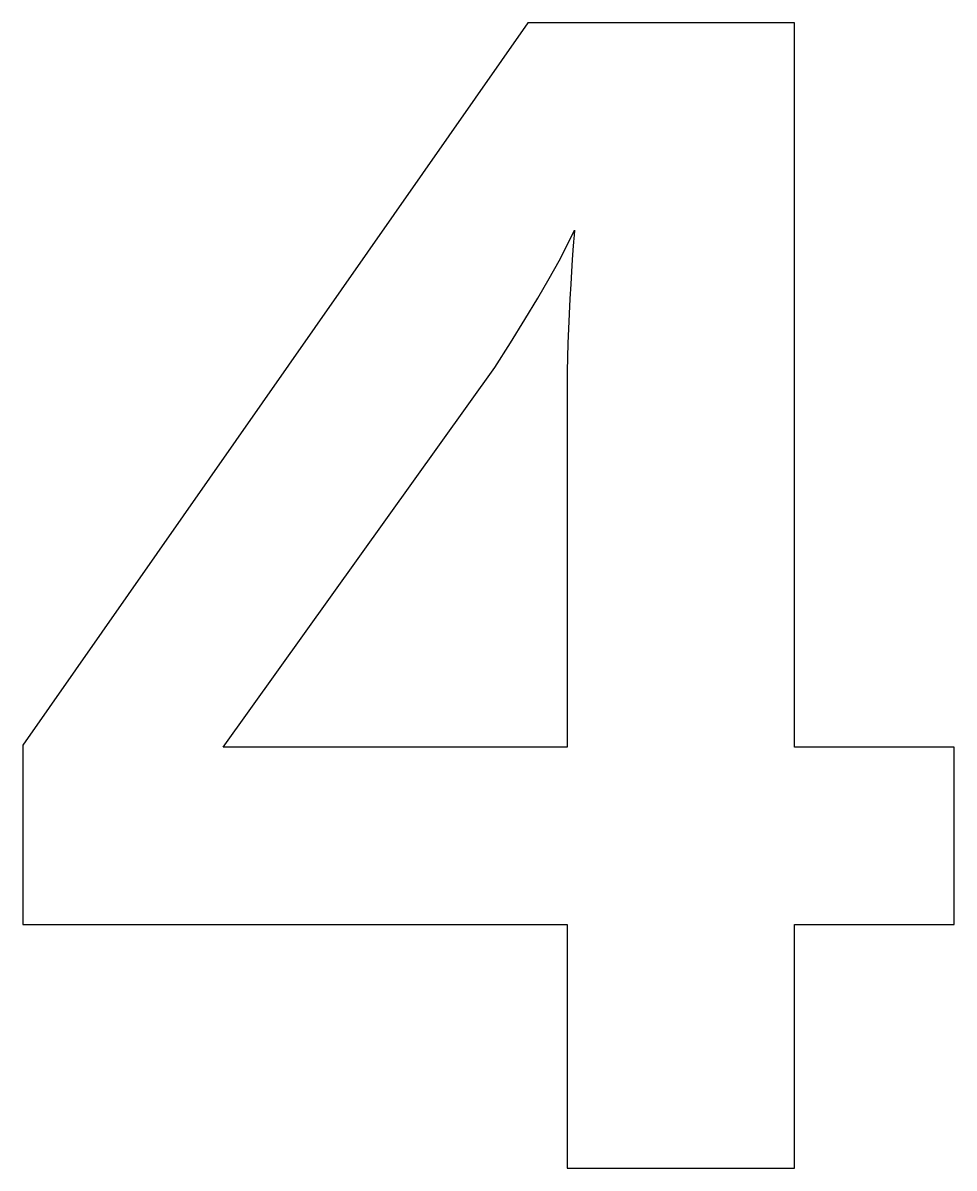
# Model space of a CAD drawing. Header units: metres. Extents: x -20.5 to 21.9, y -55.9 to -3.8.
import ezdxf

# ---------------------------------------------------------------- set-up
doc = ezdxf.new("R2010")
doc.units = ezdxf.units.M

msp = doc.modelspace()

# ---------------------------------------------------------------- linework, layer by layer
for p, q in [((2.54575, -3.80072), (-20.4526, -36.6943)), ((14.6828, -3.80072), (2.54575, -3.80072)), ((14.6828, -36.7718), (14.6828, -3.80072)), ((4.35158, -13.8899), (4.67184, -13.2319)), ((4.64851, -13.4663), (4.62285, -13.7716)), ((4.67184, -13.2319), (4.64851, -13.4663)), ((3.96504, -14.6267), (4.35158, -13.8899)), ((4.62285, -13.7716), (4.59482, -14.1479)), ((4.56445, -14.5952), (4.53172, -15.1134)), ((4.59482, -14.1479), (4.56445, -14.5952)), ((3.51222, -15.4424), (3.96504, -14.6267)), ((4.53172, -15.1134), (4.49666, -15.7027)), ((2.9931, -16.337), (3.51222, -15.4424)), ((4.49666, -15.7027), (4.45923, -16.3629)), ((2.40771, -17.3105), (2.9931, -16.337)), ((4.45923, -16.3629), (4.42339, -17.0516)), ((4.42339, -17.0516), (4.39307, -17.726)), ((1.75604, -18.3628), (2.40771, -17.3105)), ((4.39307, -17.726), (4.36826, -18.3863)), ((1.03809, -19.494), (1.75604, -18.3628)), ((4.36826, -18.3863), (4.34895, -19.0323)), ((4.34895, -19.0323), (4.33517, -19.6642)), ((-11.3309, -36.7718), (1.03809, -19.494)), ((4.33517, -19.6642), (4.32689, -20.2818)), ((4.32689, -20.2818), (4.32414, -20.8853)), ((4.32414, -20.8853), (4.32414, -36.7718)), ((-20.4526, -36.6943), (-20.4526, -44.8504)), ((4.32414, -36.7718), (-11.3309, -36.7718)), ((21.9497, -36.7718), (14.6828, -36.7718)), ((21.9497, -44.8504), (21.9497, -36.7718)), ((-20.4526, -44.8504), (4.32414, -44.8504)), ((4.32414, -44.8504), (4.32414, -55.9437)), ((14.6828, -44.8504), (21.9497, -44.8504)), ((14.6828, -55.9437), (14.6828, -44.8504)), ((4.32414, -55.9437), (14.6828, -55.9437))]:
    msp.add_line(p, q)

doc.saveas('drawing.dxf')
